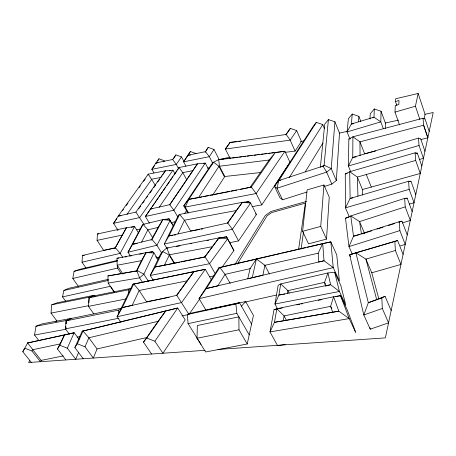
<?xml version="1.0" encoding="UTF-8"?>
<svg xmlns="http://www.w3.org/2000/svg" width="456" height="456" viewBox="0 0 456 456"><rect width="100%" height="100%" fill="white"/><g stroke="black" fill="none" stroke-linecap="round" stroke-linejoin="round"><path stroke-width="0.68" d="M385.28 128.398L385.36 123.006L381.062 111.27L374.319 108.961L370.249 113.743L369.993 119.027M429.193 131.374L425.032 118.873L423.043 118.218L352.915 136.8L348.846 139.012L348.384 165.99L350.749 171.764M197.026 338.255L197.323 325.527L238.87 316.846L238.99 329.802L247.22 343.989L205.622 351.992L197.026 338.255L238.99 329.802M381.062 111.27L380.8 121.872L383.245 128.495M128.495 293.801L128.655 289.777L130.439 289.064M374.319 108.961L373.988 117.181L372.837 117.893M399.507 124.858L394.981 112.113L395.289 105.507L398.846 104.47L399 100.491L395.477 101.528L396.868 105.49M395.477 101.528L395.603 98.781L418.158 93.48L425.06 114.279L424.137 119.096M115.482 247.996L103.677 250.367L97.077 240.369L97.43 233.951L126.443 227.709L134.588 226.569L138.328 232.617M118.44 314.241L118.668 310.126L121.815 308.49M121.25 273.771L117.511 268.082L117.631 265.905M35.967 326.239L66.388 320.465L71.826 318.231L42.214 323.874L35.967 326.239L34.559 335.023L65.721 329.3L65.898 326.467M66.074 323.629L66.257 320.796L70.908 318.562L121.684 308.119M85.876 267.82L82.012 262.189L82.428 255.48L115.419 247.705L126.443 227.709L114.832 248.406M93.919 314.036L88.464 306.346L89.005 297.819L94.073 295.881L131.345 288.295M88.863 302.841L89.222 297.164L94.284 295.237L95.093 296.4M326.513 239.104L329.249 197.152L323.937 184.999L307.156 189.884L302.584 231.317L308.518 243.84L326.513 239.104L320.722 226.404L323.937 184.999M324.387 186.47L331.814 184.104L336.323 180.547L339.492 133.084L334.915 121.82L328.417 119.586L324.752 124.146L320.346 167.352M358.456 121.809L358.861 116.348L352.249 114.068L348.384 118.742L347.096 131.909L349.934 139.006M65.721 329.3L65.869 327.334M66.166 323.395L66.388 320.465M334.915 121.82L331.221 168.555L336.323 180.547M56.954 321.035L51.021 313.112L51.727 304.79L57.057 302.83L94.284 295.237M69.415 334.248L65.39 328.861L66.097 320.87L71.125 318.516M352.249 114.068L351.354 123.998L347.096 131.909L380.8 121.872L373.988 117.181L351.354 123.998L353.451 123.753M328.417 119.586L324.102 165.226L323.002 166.081L278.833 180.559L274.449 186.293L279.967 197.796L282.538 199.796L306.837 192.056M148.149 174.996L148.251 174.141L165.323 170.812L172.972 170.168L175.036 173.861M301.102 248.999L303.497 232.081M298.589 249.346L305.338 203.142L271.565 212.616L267.039 215.865L237.285 264.081M287.422 293.67L287.884 290.66L280.742 283.911L278.154 285.319L274.968 304.021L277.613 308.991M78.592 286.687L72.806 278.479L74.049 271.337L78.951 269.547L117.739 260.325M355.304 331.25L347.221 309.949L340.541 295.642L333.615 296.759L276.843 308.763L274.005 309.704L270.003 331.9L277.607 345.699L285.313 344.474M264.907 265.301L262.878 275.224L247.762 278.793L250.076 268.675L256.409 258.934L264.907 265.301L269.473 274.039M65.721 301.291L62.529 296.896L63.886 290.472L68.326 288.414L108.391 279.34M419.879 119.426L415.427 106.225L418.158 93.48M247.22 343.989L253.439 315.495L245.647 301.536L211.561 308.934M252.248 277.71L256.409 258.934M324.393 128.535L322.757 124.602L316.356 122.379L278.833 180.559L277.003 188.231L282.538 199.796M147.037 337.468L97.048 348.965L93.332 358.045L85.004 346.794L77.366 343.795L74.858 347.603L83.226 358.741M78.711 352.123L75.696 359.26L67.3 348.202L59.799 345.249L57.456 348.988L65.875 359.938M85.004 346.794L88.874 337.771L158.061 321.332L165.613 311.038L177.737 308.005L185.193 319.918L162.895 353.24L154.875 341.236L146.695 338.056L143.475 342.142L151.557 354.021M67.3 348.202L74.157 332.726L79.031 339.304M74.858 347.603L82.154 331.187L177.737 308.005L154.875 341.236M77.366 343.795L83.003 331.062L165.613 311.038L146.695 338.056M57.456 348.988L64.467 335.023L74.157 332.726L27.634 342.969L41.137 360.394L63.23 355.919M59.799 345.249L64.467 335.023L27.634 342.969M289.999 162.359L284.932 151.284L218.737 159.594L213.55 162.194L188.761 199.38L185.239 207.07L188.579 212.98M205.952 310.12L199.072 298.657L333.245 267.621L324.039 260.752L318.778 262.023L318.185 253.194L322.705 243.544L330.834 241.862L336.733 254.893L339.412 280.987L333.245 267.621L330.834 241.862L307.315 247.323M177.948 233.922L184.486 220.219L236.305 210.512L242.375 202.321L248.754 201.689L250.618 203.04L256.42 214.48L238.556 240.882L229.573 242.74M222.408 266.777L233.899 250.543L226.603 236.789L218.948 237.935L166.776 248.024L162.638 251.473L160.267 254.642L150.229 275.487L153.205 280.195M211.419 279.91L205.28 269.308L132.85 284.236L117.095 316.732L120.982 322.375M158.055 259.549L153.946 252.875L152.72 251.683L145.994 252.67L136.908 270.887L112.803 275.139M142.563 282.509L139.559 277.846L136.908 270.887L107.958 275.897L108.157 283.102L139.559 277.846L143.851 274.159L153.946 252.875L145.994 252.67L141.388 260.672L136.304 271.075L137.25 270.596L143.851 274.159L148.308 281.152M141.554 242.142L147.875 229.835L158.158 227.401L162.82 219.621L169.102 218.834L173.622 226.279M41.137 360.394L40.459 361.693L31.96 351.017L24.772 348.15L22.8 351.747L31.322 362.326M31.96 351.017L32.661 349.718L59.725 344.018M162.82 219.621L143.087 224.392L142.209 225.321L128.005 252.253L132.611 244.273L151.979 239.497L162.82 219.621L170.168 220.368L156.915 245.254L128.005 252.253L130.262 255.776M151.096 240.329L158.158 227.401M22.8 351.747L27.776 342.741M157.713 160.951L158.973 158.796L164.462 160.803L163.738 161.812M173.565 158.722L175.896 154.88L181.477 156.91L184.127 161.783M305.218 171.878L322.962 142.973M235.051 264.292L265.261 215.563L271.029 211.424L306.529 201.444M196.069 153.575L190.409 151.523L183.591 161.834L185.94 166.149M289.132 177.777L322.757 124.602M212.65 195.202L224.797 176.495L260.895 172.493M230.177 283.427L225.064 274.358L219.832 267.421L218.789 267.86L199.072 298.657L206.323 288.551L219.832 267.421L322.705 243.544L324.039 260.752L206.323 288.551L217.865 285.849L225.064 274.358L250.589 268.561M205.662 151.381L208.238 147.396L213.995 149.477L219.171 159.532M213.995 149.477L209.344 156.676L183.591 161.834L190.409 151.523M184.56 213.625L186.863 210.068M161.378 176.877L162.097 175.771M162.815 174.671L165.323 170.812L135.894 212.108L118.189 216.104L113.561 223.32L118.024 230.343M205.057 152.298L208.238 147.396M285.256 152.332L295.083 151.09L301.433 141.451L296.645 130.576L290.386 128.387L285.604 134.896M193.327 170.065L197.471 163.79L205.268 163.117L208.74 169.7M252.048 206.665L261.829 204.892L289.606 162.952M224.369 176.706L218.977 166.286L213.55 162.194L211.447 164.394L183.768 205.855L187.764 212.918M29.731 360.747L28.54 362.52L205.183 350.322M55.831 321.782L56.624 320.602M117.135 230.28L117.922 229.1M152.219 208.791L150.246 209.065L169.729 204.676L197.471 163.79L179.026 167.523L145.396 216.492L149.408 223.126M170.065 204.373L192.951 170.635L182.788 172.642L159.195 207.303M296.645 130.576L290.17 140.134L225.367 149.032L230.223 158.637M230.177 142.318L225.367 149.032L230.177 142.318L236.903 141.753M230.645 142.483L230.029 142.511L286.197 134.463L290.386 128.387M181.477 156.91L176.261 164.439L151.859 169.307L153.923 172.887M151.477 207.708L145.396 216.492L173.89 210.205L205.268 163.117L203.216 163.533M152.287 206.54L154.316 203.61M155.125 202.441L158.369 197.756M159.178 196.587L162.421 191.902M163.231 190.733L165.665 187.216M166.879 185.461L169.717 181.363M170.527 180.194L172.955 176.683M174.175 174.927L177.008 170.829M177.823 169.655L179.026 167.523L182.788 172.642L186.692 179.721M189.388 313.865L199.528 299.233M249.968 187.547L269.131 160.005L275.475 152.293L251.324 187.074L240.226 189.462M172.972 170.168L139.787 217.535L113.561 223.32L116.856 218.72M143.475 342.142L158.061 321.332M126.996 214.366L151.785 179.179L161.019 177.43M154.726 165.374L151.859 169.307L155.975 162.906L172.642 159.497L175.896 154.88M227.384 223.109L236.305 210.512M242.375 202.321L179.561 214.423L178.433 215.209L164.285 243.977L169.011 235.923L227.772 222.961L242.375 202.321L250.618 203.04L232.36 229.294L164.285 243.977L166.839 248.224M138.635 208.876L140.67 206.015M142.705 203.159L144.335 200.868M146.37 198.012L147.59 196.297M150.03 192.865L152.065 190.004M153.695 187.718L155.73 184.862M157.765 182.001L159.799 179.145M122.618 210.666L123.445 209.515M126.323 205.485L127.971 203.188M139.091 187.65L140.323 185.923M143.617 181.323L145.264 179.02M187.04 280.862L176.523 295.38L176.82 295.334L194.068 271.502L187.04 280.862L139.177 290.478L132.183 305.349L122.333 307.583L117.095 316.732L181.619 302.55L205.28 269.308L132.85 284.236M155.952 163.687L156.773 162.564M158.973 158.796L155.975 162.906L157.993 162.746M233.899 250.543L227.561 238.881L218.948 237.935L204.544 257.167L196.918 258.723M218.948 238.271L226.603 236.789L227.561 238.881L209.526 263.71L150.229 275.487L155.177 267.005L204.978 256.853L218.948 237.935M261.829 204.892L256.169 193.521L251.324 187.074L188.761 199.38L183.768 205.855L185.239 207.07L256.169 193.521L284.932 151.284L275.145 152.543M316.356 122.379L312.827 126.876L274.449 186.293L277.003 188.231L326.656 172.111L331.221 168.555L324.102 165.226L321.919 166.845M241.446 306.141L245.647 301.536M160.267 254.642L161.84 253.331M381.832 297.95L382.327 308.478L388.558 322.859L370.261 329.186L363.814 314.971L368.328 302.727L381.832 297.95L385.069 296.292L391.157 310.593M211.447 164.394L212.678 163.778M349.285 216.788L345.466 207.85L345.266 173.935L349.706 171.718L415.108 152.811L417.314 153.142L421.828 166.081M352.317 254.209L348.977 246.599L345.488 218.247L350.772 215.945L404.666 198.366L407.174 198.143L412.167 211.595M385.069 296.292L368.328 302.727L355.88 252.784L397.626 240.557L403.081 254.419M201.05 344.394L188.06 323.623L187.376 314.492L235.912 303.97L239.463 302.642L251.57 324.068M187.376 314.492L191.4 313.072L239.463 302.642M382.327 308.478L363.814 314.971L349.627 254.767L355.88 252.784L365.911 259.111L371.771 272.785L378.754 298.577M345.488 218.247L348.84 217.159M405.834 198.582L407.174 198.143M404.666 198.366L405.213 206.87L359.579 221.599L350.772 215.945L353.508 236.242L348.977 246.599L399.866 230.611L399.319 221.684L401.981 221.2L407.225 234.886M399.319 221.684L353.508 236.242L360.137 234.435M371.594 230.856L361.465 234.07L359.579 221.599L364.549 233.421M376.998 229.14L383.074 227.208M388.478 225.492L394.554 223.56M398.607 222.271L401.981 221.2M402.232 222.967L410.297 220.413L405.213 206.87M400.397 245.869L405.207 244.382L399.866 230.611M397.626 240.557L349.627 254.767L350.47 256.682M418.483 138.111L352.756 157.44L348.384 165.99L419.035 145.481L418.483 138.111L420.592 138.573L424.958 151.329M408.593 181.249L350.117 198.434L345.466 207.85L409.152 189.382L408.593 181.249L410.976 181.277L415.786 194.547M409.613 181.676L410.976 181.277M394.833 241.247L395.386 250.498L365.911 259.111L376.605 299.284M394.981 112.113L415.427 106.225M345.266 173.935L347.307 173.343M415.952 153.535L417.314 153.142M415.108 152.811L415.672 160.432L357.356 177.065L349.706 171.718L350.117 198.434L352.733 197.898M371.771 272.785L400.949 264.446L395.386 250.498M419.389 159.486L423.47 158.329L419.035 145.481M409.294 204.083L414.048 202.738L409.152 189.382M362.651 195.082L362.423 189.548L420.261 173.462L415.672 160.432M302.584 231.317L320.722 226.404M348.846 139.012L350.219 138.652M375.641 151.004L364.652 153.786L359.955 141.827L352.915 136.8L352.756 157.44L356.079 156.938M420.962 139.542L427.87 137.792L423.647 125.212L359.955 141.827L360.063 155.644M166.343 219.501L169.102 218.834L172.892 225.315M74.049 271.337L117.232 261.089M156.676 257.697L159.418 257.059M72.806 278.479L117.511 268.082M218.789 267.86L280.343 253.576M281.728 253.257L305.936 247.642M82.012 262.189L120.15 253.382L134.588 226.569L131.163 227.305M264.383 265.426L318.185 253.194M63.886 290.472L108.26 280.451M245.134 302.049L276.33 295.078M62.529 296.896L110.449 286.277L114.325 292.011M218.367 159.708L230.189 157.109M300.407 141.673L303.884 140.91M339.344 133.118L346.987 131.436M385.229 123.034L398.436 120.133M424.855 114.325L433.2 112.495L385.366 337.879L217.951 349.438M278.833 180.559L280.816 180.12M207.383 309.835L210.17 309.231M136.384 229.773L140.505 228.901M170.966 222.648L175.805 221.622M182.018 315.922L187.593 314.743M188.06 323.623L236.846 313.318L249.204 334.886M274.005 309.704L278.16 308.82M279.551 308.53L282.321 307.942M296.873 304.87L299.649 304.283M301.034 303.992L302.419 303.696M318.362 300.327L321.828 299.598M335.69 296.668L340.541 295.642L349.193 318.607L355.76 332.612M97.077 240.369L122.179 235.096M66.097 320.87L118.668 310.126M165.026 265.221L166.411 264.936M167.797 264.657L179.584 262.257M180.969 261.972L186.521 260.843M187.906 260.558L195.533 259.008M51.727 304.79L89.222 297.164M89.005 297.819L128.655 289.777M65.39 328.861L118.212 318.356M51.021 313.112L88.686 305.68M88.464 306.346L126.209 298.914M201.957 196.981L198.48 197.665L218.977 166.286L269.131 160.005M203.347 196.707L208.916 195.613M210.307 195.345L229.79 191.514M231.181 191.241L236.744 190.146M169.529 170.835L170.909 170.567M245.966 202.225L248.754 201.689L249.398 202.954M176.489 246.474L179.972 245.801M190.414 243.783L191.805 243.515M207.115 240.557L208.506 240.289M123 274.084L117.181 265.215L116.953 258.273L145.994 252.67M125.058 257.019L126.443 256.751M129.897 256.084L131.282 255.816M139.582 254.22L143.041 253.553M146.496 252.886L147.881 252.618M149.266 252.35L152.72 251.683M169.25 297.34L146.496 301.712L139.177 290.478L133.768 283.934L122.333 307.583L176.82 295.334L188.983 314.452M207.691 168.116L209.771 167.717M77.127 337.166L79.897 336.636M209.321 276.792L214.177 275.874M212.274 246.707L169.484 254.756L164.331 265.363L155.177 267.005L162.638 251.473L169.153 255.035L174.106 263.237M117.181 265.215L141.388 260.672M283.963 320.756L338.831 311.163L349.193 318.607L270.003 331.9L274.461 322.318L276.843 308.763L284.071 315.934L286.396 320.329M199.739 229.436L190.682 231.049L184.486 220.219L179.561 214.423L169.011 235.923L172.995 235.29M201.136 229.191L202.527 228.94M188.761 199.38L197.784 197.79M137.256 243.458L132.611 244.273L143.087 224.392L147.875 229.835L152.851 238.003M282.173 294.519L278.89 295.049L274.968 304.021L339.406 291.464L345.79 305.161L340.883 285.667L334.675 272.232L327.927 272.967L280.742 283.911L278.89 295.049L330.651 284.709L339.406 291.464L334.675 272.232M283.484 294.302L284.8 294.091M174.329 235.079L175.657 234.863M107.958 275.897L112.113 275.259M82.154 331.187L83.003 331.062L88.874 337.771L97.048 348.965M120.988 215.716L118.189 216.104L148.251 174.141L155.314 185.261M222.004 159.372L224.101 159.104M225.498 158.927L227.595 158.654M228.992 158.477L231.089 158.203M232.492 158.027L238.083 157.309M239.48 157.126L241.583 156.858M242.98 156.676L245.778 156.317M247.175 156.14L249.272 155.866M250.669 155.69L252.071 155.507M254.169 155.239L256.266 154.972M257.663 154.789L259.76 154.521M261.157 154.339L263.255 154.071M264.657 153.889L266.754 153.621M268.151 153.444L270.248 153.17M271.651 152.994L273.748 152.72M238.294 141.588L240.38 141.343M82.428 255.48L84.388 255.252M116.953 258.273L118.93 258.045M190.568 155.057L187.849 155.268L205.439 151.654L209.344 156.676L212.764 163.22M97.43 233.951L98.661 233.854M220.658 159.497L218.737 159.594L219.404 166.07L224.797 176.495M168.139 248.087L166.776 248.024L169.484 254.756L174.79 263.551M255.48 213.784L256.42 214.48M151.979 239.497L156.915 245.254L161.686 253.086M115.419 247.705L120.15 253.382L122.789 257.463M34.559 335.023L39.148 340.9M169.729 204.676L173.89 210.205L177.937 217.233M172.642 159.497L176.261 164.439L178.627 168.726M227.772 222.961L232.36 229.294L238.556 240.882M135.894 212.108L144.176 224.734M286.197 134.463L290.17 140.134L295.083 151.09M108.157 283.102L114.279 292.159M204.978 256.853L209.526 263.71L215.243 273.714M155.707 256.523L156.824 258.335M323.002 166.081L326.656 172.111L331.814 184.104M289.161 293.151L287.884 290.66L324.581 282.315L327.927 272.967L330.651 284.709L325.413 286.089L324.581 282.315L325.493 284.236M331.814 308.797L330.617 306.312L333.615 296.759L338.831 311.163L274.461 322.318L283.267 320.876L284.071 315.934L330.617 306.312L332.715 312.309M362.423 189.548L357.356 177.065L357.949 196.131M366.305 174.511L371.309 187.08M358.861 116.348L360.833 121.461M427.831 137.803L423.601 125.223L423.043 118.218M369.93 327.818L370.261 329.186M235.912 303.97L236.846 313.318"/></g></svg>
